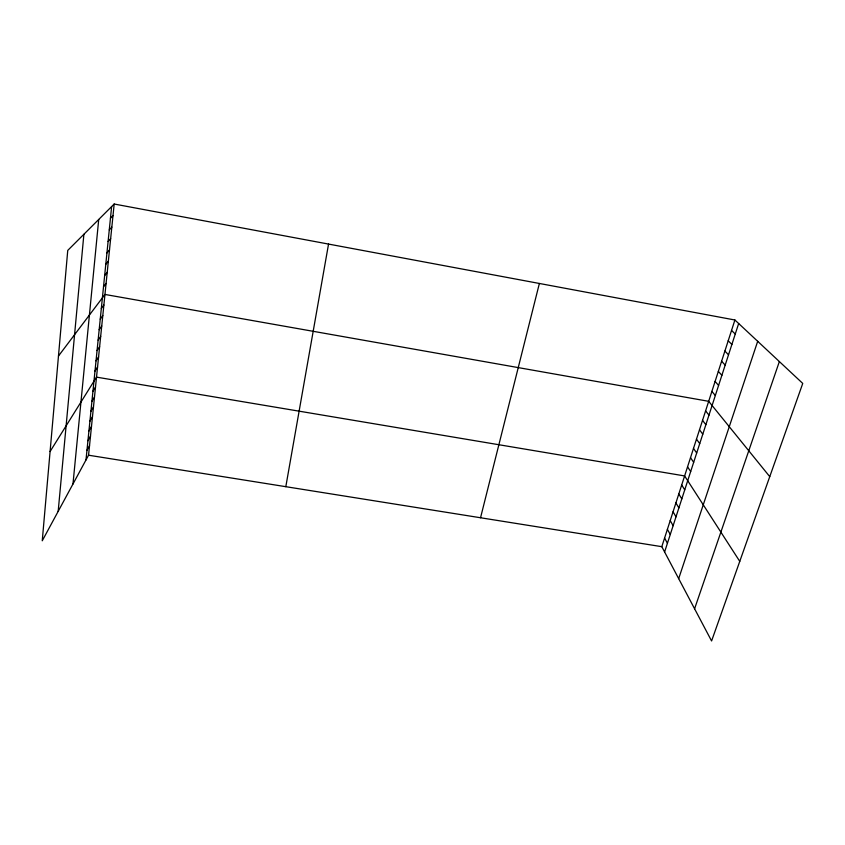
<?xml version="1.0" encoding="UTF-8"?>
<svg xmlns="http://www.w3.org/2000/svg" width="845" height="845" viewBox="0 0 845 845"><rect width="100%" height="100%" fill="white"/><g stroke="black" fill="none" stroke-linecap="round" stroke-linejoin="round"><path stroke-width="1.27" d="M58.178 511.352L83.887 234.276M72.976 484.016L98.717 219.468M85.989 459.976L111.635 206.56M114.181 204.025L67.748 250.405L42.25 540.789L88.556 455.212L114.181 204.025L734.907 320.001L802.75 383.429L711.585 640.975L661.804 546.673L734.907 320.001M285.811 486.688L328.547 244.078M480.541 517.753L539.374 283.466M664.603 551.975L738.667 323.519M678.683 578.635L757.69 341.296M694.59 608.77L779.365 361.565M86.961 450.374L89.528 445.695M87.933 440.71L90.51 436.104M88.926 430.971L91.492 426.45M89.919 421.169L92.485 416.722M90.911 411.293L93.489 406.931M91.915 401.354L94.492 397.065M92.929 391.33L95.506 387.137M50.087 451.515L96.52 377.134L684.619 475.936L739.766 561.376M94.978 371.082L97.555 367.057M96.024 360.847L98.59 356.907M97.059 350.538L99.625 346.682M98.115 340.155L100.682 336.394M99.171 329.698L101.738 326.022M100.238 319.156L102.805 315.576M101.316 308.541L103.872 305.056M58.474 356.02L104.96 294.451L708.68 401.312L769.753 476.643M103.523 286.74L106.079 283.445M104.653 275.554L107.209 272.365M105.794 264.274L108.35 261.189M106.945 252.908L109.501 249.93M108.107 241.459L110.653 238.586M109.269 229.924L111.825 227.157M110.452 218.285L112.998 215.633M88.556 455.212L661.804 546.673M731.538 330.427L735.256 334.029M728.2 340.767L731.876 344.464M724.894 351.045L728.517 354.826M721.609 361.237L725.179 365.103M718.334 371.367L721.873 375.317M715.092 381.422L718.588 385.447M711.881 391.404L715.324 395.513M705.607 410.86L708.966 415.138M702.544 420.345L705.86 424.697M699.502 429.767L702.786 434.193M696.481 439.125L699.723 443.625M693.491 448.42L696.692 452.994M690.513 457.663L693.671 462.299M687.555 466.831L690.682 471.542M681.693 484.988L684.746 489.836M678.799 493.976L681.809 498.888M675.915 502.902L678.894 507.887M673.064 511.774L676 516.823M670.222 520.583L673.116 525.696M667.392 529.34L670.265 534.515M664.592 538.033L667.423 543.272"/></g></svg>
